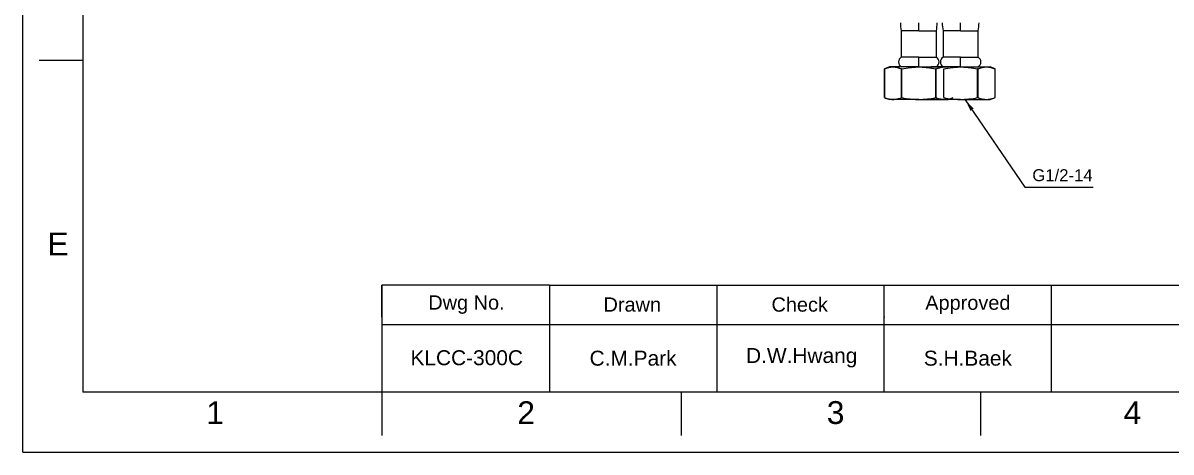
# Model space of a CAD drawing. Header units: millimetres. Extents: x 12315 to 13156, y -3112 to -2518.
# Drawn here: x 12314.7 to 12698.9, y -3112.4 to -2968.9 of the extents above; entities that cross this region are included whole.
import ezdxf

# ---------------------------------------------------------------- set-up
doc = ezdxf.new("R2010")
doc.units = ezdxf.units.MM
doc.layers.add('DIM_', color=5, linetype='Continuous', lineweight=9)
doc.layers.add('FORM', color=7, linetype='Continuous', lineweight=13)
doc.layers.add('TEXT', color=2, linetype='Continuous')
doc.styles.add('Arial Unicode MS', font='ARIALUNI.TTF')
doc.styles.get("Standard").update_dxf_attribs({"font": 'arial.ttf'})
doc.dimstyles.new('사본(2) STANDARD', dxfattribs={"dimscale": 0, "dimtxt": 4, "dimasz": 4, "dimexe": 1.25, "dimexo": 0.625, "dimgap": 1.5, "dimtad": 3, "dimtih": 1, "dimtoh": 1, "dimdec": 1, "dimzin": 9, "dimdsep": 46, "dimtxsty": 'Standard', "dimcen": 2.5, "dimclrd": 5, "dimclre": 5, "dimclrt": 5, "dimadec": 0, "dimazin": 0, "dimtfac": 1, "dimtdec": 1, "dimtmove": 0, "dimatfit": 3, "dimfxl": 1.25, "dimtfill": 1, "dimtolj": 1, "dimtzin": 0, "dimarcsym": 0})

msp = doc.modelspace()

# ---------------------------------------------------------------- linework, layer by layer
at = {"linetype": 'Continuous', "lineweight": 13}
for p, q in [((12614.48, -2971.56), (12614.48, -2968.92)), ((12628.48, -2971.56), (12628.48, -2968.92)), ((12614.48, -2983.56), (12614.48, -2980.33)), ((12628.48, -2983.56), (12628.48, -2980.33)), ((12614.48, -2983.63), (12614.48, -2983.56)), ((12628.48, -2983.63), (12628.48, -2983.56)), ((12614.48, -2994.56), (12614.48, -2994.49)), ((12628.48, -2994.56), (12628.48, -2994.49))]:
    msp.add_line(p, q, dxfattribs=at)
at = {"linetype": 'Continuous', "lineweight": 18}
for p, q in [((12608.61, -2971.56), (12608.61, -2980.33)), ((12614.48, -2971.56), (12608.61, -2971.56)), ((12614.48, -2971.56), (12620.35, -2971.56)), ((12620.35, -2980.33), (12620.35, -2971.56)), ((12622.61, -2971.56), (12622.61, -2980.33)), ((12628.48, -2971.56), (12622.61, -2971.56)), ((12628.48, -2971.56), (12634.35, -2971.56)), ((12634.35, -2980.33), (12634.35, -2971.56)), ((12614.48, -2980.33), (12608.61, -2980.33)), ((12614.48, -2980.33), (12620.35, -2980.33)), ((12628.48, -2980.33), (12622.61, -2980.33)), ((12628.48, -2980.33), (12634.35, -2980.33)), ((12604.65, -2983.56), (12602.98, -2984.25)), ((12602.98, -2984.25), (12602.98, -2993.87)), ((12602.98, -2993.87), (12602.98, -2984.25)), ((12614.48, -2983.56), (12604.65, -2983.56)), ((12608.66, -2993.87), (12608.66, -2984.25)), ((12608.8, -2984.25), (12608.66, -2984.25)), ((12608.8, -2993.87), (12608.8, -2984.25)), ((12614.48, -2983.56), (12624.31, -2983.56)), ((12628.48, -2983.56), (12618.65, -2983.56)), ((12620.16, -2993.87), (12620.16, -2984.25)), ((12620.3, -2984.25), (12620.16, -2984.25)), ((12620.3, -2993.87), (12620.3, -2984.25)), ((12622.8, -2993.87), (12622.8, -2984.25)), ((12628.48, -2983.56), (12638.31, -2983.56)), ((12634.16, -2993.87), (12634.16, -2984.25)), ((12634.3, -2984.25), (12634.16, -2984.25)), ((12634.3, -2993.87), (12634.3, -2984.25)), ((12639.98, -2984.25), (12638.31, -2983.56)), ((12639.98, -2993.87), (12639.98, -2984.25)), ((12639.98, -2993.87), (12639.98, -2984.25)), ((12639.98, -2984.25), (12639.98, -2984.25)), ((12602.98, -2993.87), (12604.65, -2994.56)), ((12614.48, -2994.56), (12604.65, -2994.56)), ((12608.8, -2993.87), (12608.66, -2993.87)), ((12614.48, -2994.56), (12624.31, -2994.56)), ((12628.48, -2994.56), (12618.65, -2994.56)), ((12620.3, -2993.87), (12620.16, -2993.87)), ((12624.31, -2994.56), (12625.98, -2993.87)), ((12628.48, -2994.56), (12638.31, -2994.56)), ((12634.3, -2993.87), (12634.16, -2993.87)), ((12638.31, -2994.56), (12639.98, -2993.87)), ((12639.98, -2993.87), (12639.98, -2993.87))]:
    msp.add_line(p, q, dxfattribs=at)
for centre, radius, start, end in [((12620.91, -2968.92), 12.59, 180, 192.1084), ((12608.04, -2968.92), 12.59, 347.8916, 0), ((12634.91, -2968.92), 12.59, 180, 192.1084), ((12622.04, -2968.92), 12.59, 347.8916, 0), ((12609.61, -2981.95), 1.9, 121.9344, 238.0656), ((12619.34, -2981.95), 1.9, 301.9344, 58.0656), ((12623.61, -2981.95), 1.9, 121.9344, 238.0656), ((12633.34, -2981.95), 1.9, 301.9344, 58.0656)]:
    msp.add_arc(centre, radius, start, end, dxfattribs=at)
for points, knots in [([(12602.98, -2984.25), (12603.21, -2984.15), (12603.45, -2984.06), (12603.92, -2983.91), (12604.16, -2983.85), (12604.63, -2983.74), (12604.86, -2983.7), (12605.34, -2983.64), (12605.57, -2983.63), (12606.05, -2983.63), (12606.28, -2983.64), (12606.76, -2983.7), (12607, -2983.74), (12607.35, -2983.82), (12607.47, -2983.85), (12607.65, -2983.9), (12607.71, -2983.91), (12607.83, -2983.95), (12608.13, -2984.04), (12608.42, -2984.15), (12608.66, -2984.25)], [0, 0, 0, 0, 0.125, 0.125, 0.25, 0.25, 0.375, 0.375, 0.5, 0.5, 0.625, 0.625, 0.75, 0.75, 0.8125, 0.8125, 0.84375, 0.84375, 0.875, 1, 1, 1, 1]), ([(12608.8, -2984.25), (12609.74, -2984.06), (12610.68, -2983.9), (12612.1, -2983.74), (12612.57, -2983.7), (12613.52, -2983.64), (12614, -2983.63), (12614.48, -2983.63)], [0, 0, 0, 0, 0.5, 0.5, 0.75, 0.75, 1, 1, 1, 1]), ([(12614.48, -2983.63), (12614.96, -2983.63), (12615.43, -2983.64), (12616.39, -2983.7), (12616.86, -2983.74), (12618.28, -2983.9), (12619.22, -2984.06), (12620.16, -2984.25)], [0, 0, 0, 0, 0.25, 0.25, 0.5, 0.5, 1, 1, 1, 1]), ([(12620.3, -2984.25), (12620.53, -2984.15), (12620.77, -2984.06), (12621.24, -2983.91), (12621.48, -2983.85), (12621.95, -2983.74), (12622.19, -2983.7), (12622.65, -2983.64), (12622.89, -2983.63), (12623.12, -2983.63)], [0, 0, 0, 0, 0.250988, 0.250988, 0.501977, 0.501977, 0.752965, 0.752965, 1, 1, 1, 1]), ([(12622.8, -2984.25), (12623.74, -2984.06), (12624.68, -2983.9), (12626.1, -2983.74), (12626.57, -2983.7), (12627.52, -2983.64), (12628, -2983.63), (12628.48, -2983.63)], [0, 0, 0, 0, 0.5, 0.5, 0.75, 0.75, 1, 1, 1, 1]), ([(12628.48, -2983.63), (12628.96, -2983.63), (12629.43, -2983.64), (12630.39, -2983.7), (12630.86, -2983.74), (12632.28, -2983.9), (12633.22, -2984.06), (12634.16, -2984.25)], [0, 0, 0, 0, 0.25, 0.25, 0.5, 0.5, 1, 1, 1, 1]), ([(12634.3, -2984.25), (12634.53, -2984.15), (12634.77, -2984.06), (12635.24, -2983.91), (12635.48, -2983.85), (12635.95, -2983.74), (12636.19, -2983.7), (12636.66, -2983.64), (12636.89, -2983.63), (12637.37, -2983.63), (12637.61, -2983.64), (12638.08, -2983.7), (12638.32, -2983.74), (12638.67, -2983.82), (12638.79, -2983.85), (12638.97, -2983.9), (12639.03, -2983.91), (12639.15, -2983.95), (12639.45, -2984.04), (12639.74, -2984.15), (12639.98, -2984.25)], [0, 0, 0, 0, 0.125, 0.125, 0.25, 0.25, 0.375, 0.375, 0.5, 0.5, 0.625, 0.625, 0.75, 0.75, 0.8125, 0.8125, 0.84375, 0.84375, 0.875, 1, 1, 1, 1]), ([(12602.98, -2993.87), (12603.21, -2993.97), (12603.45, -2994.06), (12603.92, -2994.21), (12604.16, -2994.27), (12604.63, -2994.38), (12604.86, -2994.42), (12605.34, -2994.48), (12605.57, -2994.49), (12606.05, -2994.49), (12606.28, -2994.48), (12606.76, -2994.42), (12607, -2994.38), (12607.35, -2994.3), (12607.47, -2994.27), (12607.65, -2994.22), (12607.71, -2994.21), (12607.83, -2994.17), (12608.13, -2994.08), (12608.42, -2993.97), (12608.66, -2993.87)], [0, 0, 0, 0, 0.125, 0.125, 0.25, 0.25, 0.375, 0.375, 0.5, 0.5, 0.625, 0.625, 0.75, 0.75, 0.8125, 0.8125, 0.84375, 0.84375, 0.875, 1, 1, 1, 1]), ([(12608.8, -2993.87), (12609.74, -2994.06), (12610.68, -2994.22), (12612.1, -2994.38), (12612.57, -2994.42), (12613.52, -2994.48), (12614, -2994.49), (12614.48, -2994.49)], [0, 0, 0, 0, 0.5, 0.5, 0.75, 0.75, 1, 1, 1, 1]), ([(12614.48, -2994.49), (12614.96, -2994.49), (12615.43, -2994.48), (12616.39, -2994.42), (12616.86, -2994.38), (12618.28, -2994.22), (12619.22, -2994.06), (12620.16, -2993.87)], [0, 0, 0, 0, 0.25, 0.25, 0.5, 0.5, 1, 1, 1, 1]), ([(12620.3, -2993.87), (12620.53, -2993.97), (12620.77, -2994.06), (12621.24, -2994.21), (12621.48, -2994.27), (12621.95, -2994.38), (12622.19, -2994.42), (12622.65, -2994.47), (12622.89, -2994.49), (12623.12, -2994.49)], [0, 0, 0, 0, 0.250988, 0.250988, 0.501977, 0.501977, 0.752965, 0.752965, 1, 1, 1, 1]), ([(12622.8, -2993.87), (12623.74, -2994.06), (12624.68, -2994.22), (12626.1, -2994.38), (12626.57, -2994.42), (12627.52, -2994.48), (12628, -2994.49), (12628.48, -2994.49)], [0, 0, 0, 0, 0.5, 0.5, 0.75, 0.75, 1, 1, 1, 1]), ([(12628.48, -2994.49), (12628.96, -2994.49), (12629.43, -2994.48), (12630.39, -2994.42), (12630.86, -2994.38), (12632.28, -2994.22), (12633.22, -2994.06), (12634.16, -2993.87)], [0, 0, 0, 0, 0.25, 0.25, 0.5, 0.5, 1, 1, 1, 1]), ([(12634.3, -2993.87), (12634.53, -2993.97), (12634.77, -2994.06), (12635.24, -2994.21), (12635.48, -2994.27), (12635.95, -2994.38), (12636.19, -2994.42), (12636.66, -2994.48), (12636.89, -2994.49), (12637.37, -2994.49), (12637.61, -2994.48), (12638.08, -2994.42), (12638.32, -2994.38), (12638.67, -2994.3), (12638.79, -2994.27), (12638.97, -2994.22), (12639.03, -2994.21), (12639.15, -2994.17), (12639.45, -2994.08), (12639.74, -2993.97), (12639.98, -2993.87)], [0, 0, 0, 0, 0.125, 0.125, 0.25, 0.25, 0.375, 0.375, 0.5, 0.5, 0.625, 0.625, 0.75, 0.75, 0.8125, 0.8125, 0.84375, 0.84375, 0.875, 1, 1, 1, 1])]:
    msp.add_open_spline(points, degree=3, knots=knots, dxfattribs=at)
at = {"layer": 'FORM', "color": 7, "linetype": 'Continuous'}
for p, q in [((12314.69, -3112.38), (12314.69, -2517.68)), ((12334.71, -2537.7), (12334.71, -3092.36)), ((12334.71, -2981.43), (12320.16, -2981.43)), ((12490.85, -3056.6), (12434.83, -3056.6)), ((12434.83, -3056.6), (12434.83, -3092.36)), ((12434.83, -3067.33), (12434.83, -3056.6)), ((13135.66, -3092.36), (12334.71, -3092.36)), ((12434.83, -3092.36), (12434.83, -3106.91)), ((12534.95, -3092.36), (12534.95, -3106.91)), ((12635.07, -3092.36), (12635.07, -3106.91)), ((12314.69, -3112.38), (13155.69, -3112.38))]:
    msp.add_line(p, q, dxfattribs=at)
at = {"layer": 'FORM'}
for p, q in [((12490.85, -3056.6), (13135.66, -3056.6)), ((12490.85, -3056.6), (12490.85, -3092.36)), ((12546.87, -3056.6), (12546.87, -3092.36)), ((12602.89, -3092.36), (12602.89, -3056.6)), ((12658.9, -3092.36), (12658.9, -3056.6)), ((12434.83, -3069.71), (12992.63, -3069.71))]:
    msp.add_line(p, q, dxfattribs=at)
at = {"layer": 'TEXT'}
msp.add_point((12602.89, -3067.33), dxfattribs=at)

# ---------------------------------------------------------------- texts
at = {"layer": 'DIM_', "insert": (12652.46, -3017.82), "char_height": 4, "attachment_point": 1}
msp.add_mtext_dynamic_manual_height_columns('G1/2-14', width=28.1224, gutter_width=12.5, heights=[0], dxfattribs=at)
at = {"layer": 'FORM', "char_height": 7.63, "attachment_point": 5}
for s, width, insert in [('E', 10.0119, (12326.45, -3042.84)), ('1', 50.0595, (12378.99, -3099.24)), ('2', 50.0595, (12483.07, -3099.24)), ('3', 50.0595, (12586.63, -3099.24)), ('4', 50.0595, (12685.98, -3099.24))]:
    msp.add_mtext_dynamic_manual_height_columns(s, width=width, gutter_width=12.51, heights=[0], dxfattribs=dict(at, insert=insert))
at = {"layer": 'TEXT', "char_height": 4.768, "attachment_point": 5}
for s, insert in [('Dwg No.', (12463.1, -3063.1)), ('Drawn', (12518.59, -3063.1)), ('Check', (12574.61, -3063.1)), ('Approved', (12630.89, -3063.16))]:
    msp.add_mtext_dynamic_manual_height_columns(s, width=56.019, gutter_width=29.8, heights=[0], dxfattribs=dict(at, insert=insert))
at = {"layer": 'TEXT', "char_height": 5, "attachment_point": 5, "style": 'Arial Unicode MS'}
for s, insert in [('KLCC-300C', (12463.19, -3080.89)), ('C.M.Park', (12518.86, -3081.04)), ('D.W.Hwang', (12575.29, -3080.87)), ('S.H.Baek', (12630.89, -3081.04))]:
    msp.add_mtext_dynamic_manual_height_columns(s, width=56.019, gutter_width=29.8, heights=[0], dxfattribs=dict(at, insert=insert))

# ---------------------------------------------------------------- leaders
at = {"layer": 'DIM_'}
msp.add_leader([(12630.04, -2994.61), (12649.96, -3023.77), (12672.88, -3023.77)], dimstyle='사본(2) STANDARD', override={"dimscale": 1, "dimgap": 2}, dxfattribs=at)

doc.saveas('drawing.dxf')
